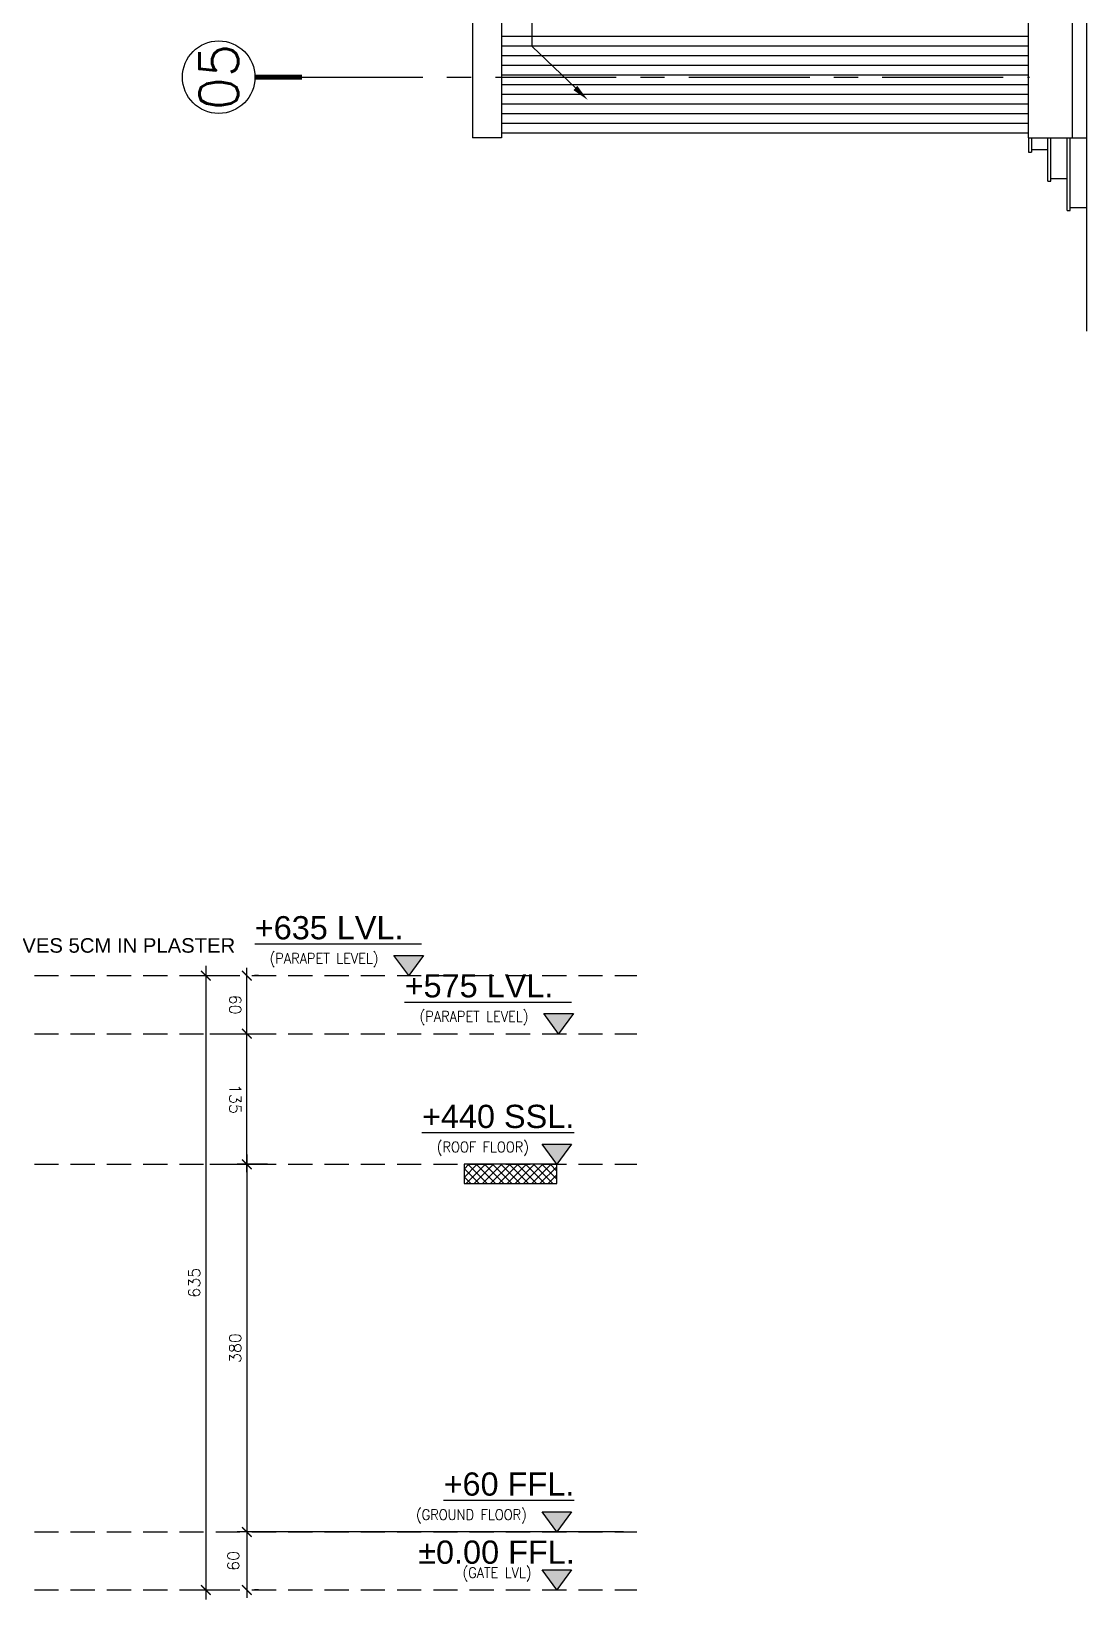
# Model space of a CAD drawing. Header units: centimetres. Extents: x -3287 to 4304, y -2406 to 3974.
# Drawn here: x -331 to 760, y -758 to 863 of the extents above; entities that cross this region are included whole.
import ezdxf
from ezdxf import colors
from ezdxf.entities.mleader import LeaderData, LeaderLine
from ezdxf.enums import TextEntityAlignment as Align
from ezdxf.math import Vec2, Vec3

# ---------------------------------------------------------------- set-up
doc = ezdxf.new("R2010")
doc.units = ezdxf.units.CM
doc.header["$LTSCALE"] = 100
doc.header["$MEASUREMENT"] = 0
doc.header["$PDMODE"] = 35
doc.linetypes.add('GRID$0$XREF GRID$0$GRIDS$0$CENTER', pattern=[2, 1.25, -0.25, 0.25, -0.25])
doc.linetypes.add('HIDDEN', pattern=[0.375, 0.25, -0.125])
for name, color, linetype in [('ARROW INDICATOR', 4, 'Continuous'), ('DIM-IN', 1, 'Continuous'), ('LEVEL', 2, 'Continuous'), ('WALL-01', 7, 'Continuous'), ('WALL-03', 2, 'Continuous'), ('XREF GRID', 11, 'GRID$0$XREF GRID$0$GRIDS$0$CENTER')]:
    doc.layers.add(name, color=color, linetype=linetype)
doc.styles.add('20', font='romans.shx')
doc.styles.add('ART', font='arial.ttf')
doc.styles.add('GRID$0$XREF GRID$0$GRIDS$0$18', font='romans.shx', dxfattribs={"width": 0.85, "height": 15})
doc.styles.add('ROMANS', font='romans')
doc.dimstyles.new('100', dxfattribs={"dimtxt": 15, "dimasz": 10, "dimexe": 8, "dimexo": 12, "dimgap": 6, "dimtad": 1, "dimdec": 0, "dimzin": 0, "dimdsep": 46, "dimtxsty": '20', "dimblk": 'ARCHTICK', "dimcen": 30, "dimdle": 8, "dimclrd": 1, "dimclre": 1, "dimclrt": 2, "dimadec": 0, "dimazin": 0, "dimtfac": 1, "dimtdec": 0, "dimtmove": 2, "dimatfit": 3, "dimldrblk": 'OBLIQUE', "dimfxl": 100, "dimtolj": 1, "dimtzin": 0, "dimarcsym": 0})
doc.dimstyles.new('AS-17-100', dxfattribs={"dimtxt": 12, "dimasz": 10, "dimexe": 10, "dimexo": 10, "dimgap": 6, "dimtad": 1, "dimtoh": 1, "dimdec": 0, "dimdsep": 46, "dimtxsty": 'ROMANS', "dimblk1": 'ARCHTICK', "dimblk2": 'ARCHTICK', "dimsah": 1, "dimcen": 25, "dimdle": 10, "dimclrd": 1, "dimclre": 1, "dimclrt": 2, "dimadec": 0, "dimazin": 0, "dimtfac": 1, "dimtdec": 0, "dimtofl": 0, "dimtmove": 2, "dimatfit": 3, "dimldrblk": 'ARCHTICK', "dimfxl": 1, "dimtolj": 1, "dimtzin": 0, "dimarcsym": 0})

# ---------------------------------------------------------------- blocks, each defined once
blk = doc.blocks.new('_ARCHTICK')
at = {"color": 0, "linetype": 'ByBlock', "const_width": 0.15}
blk.add_lwpolyline([(-0.5, -0.5), (0.5, 0.5)], dxfattribs=at)
blk = doc.blocks.new('*D80')
at = {"layer": 'Defpoints', "color": 0, "ltscale": 0.5, "transparency": 16777216}
for p in [(970.6, 572.3, 0), (1020.9, 572.3), (970.6, 437.3, 0)]:
    blk.add_point(p, dxfattribs=at)
at = {"layer": 'DIM-IN', "color": 1, "lineweight": -2, "ltscale": 0.5, "transparency": 16777216}
for p, q in [((982.6, 572.3), (1028.9, 572.3)), ((1020.9, 429.3), (1020.9, 580.3)), ((982.6, 437.3), (1028.9, 437.3))]:
    blk.add_line(p, q, dxfattribs=at)
at = {"layer": 'DIM-IN', "color": 1, "lineweight": -2, "ltscale": 0.5, "transparency": 16777216, "xscale": 10, "yscale": 10, "zscale": 10}
for p, rotation in [((1020.9, 572.3), 90), ((1020.9, 437.3), 270)]:
    blk.add_blockref('_ARCHTICK', p, dxfattribs=dict(at, rotation=rotation))
at = {"layer": 'DIM-IN', "color": 2, "ltscale": 0.5, "transparency": 16777216, "insert": (1008.9, 504.8), "char_height": 12, "attachment_point": 5, "rotation": 270, "style": '20'}
blk.add_mtext('\\A1;135', dxfattribs=at)
blk = doc.blocks.new('_OBLIQUE')
at = {"color": 0, "linetype": 'ByBlock'}
blk.add_line((-0.5, -0.5), (0.5, 0.5), dxfattribs=at)
blk = doc.blocks.new('*D81')
at = {"layer": 'Defpoints', "color": 0, "ltscale": 0.5, "transparency": 16777216}
for p in [(1020.9, 57.3, 0), (1020.9, -2.7, 0), (1020.9, -2.7)]:
    blk.add_point(p, dxfattribs=at)
at = {"layer": 'DIM-IN', "color": 1, "lineweight": -2, "ltscale": 0.5, "transparency": 16777216}
for p, q in [((1020.9, 65.3), (1020.9, -10.7)), ((1032.9, 57.3), (1028.9, 57.3)), ((1032.9, -2.7), (1028.9, -2.7))]:
    blk.add_line(p, q, dxfattribs=at)
at = {"layer": 'DIM-IN', "color": 1, "lineweight": -2, "ltscale": 0.5, "transparency": 16777216, "xscale": 10, "yscale": 10, "zscale": 10}
for p, rotation in [((1020.9, 57.3), 90), ((1020.9, -2.7), 270)]:
    blk.add_blockref('_ARCHTICK', p, dxfattribs=dict(at, rotation=rotation))
at = {"layer": 'DIM-IN', "color": 2, "ltscale": 0.5, "transparency": 16777216, "insert": (1007, 27.3), "char_height": 12, "attachment_point": 5, "rotation": 90, "style": '20'}
blk.add_mtext('\\A1;60', dxfattribs=at)
blk = doc.blocks.new('*D84')
at = {"layer": 'Defpoints', "color": 0, "transparency": 16777216}
for p in [(1052.3, 437.3, 0), (1020.9, 57.3), (1420.4, 57.3, 0)]:
    blk.add_point(p, dxfattribs=at)
at = {"layer": 'DIM-IN', "color": 1, "lineweight": -2, "transparency": 16777216}
for p, q in [((1020.9, 447.3), (1020.9, 47.3)), ((1042.3, 437.3), (1010.9, 437.3)), ((1410.4, 57.3), (1010.9, 57.3))]:
    blk.add_line(p, q, dxfattribs=at)
at = {"layer": 'DIM-IN', "color": 1, "lineweight": -2, "transparency": 16777216, "xscale": 10, "yscale": 10, "zscale": 10}
for p, rotation in [((1020.9, 437.3), 90), ((1020.9, 57.3), 270)]:
    blk.add_blockref('_ARCHTICK', p, dxfattribs=dict(at, rotation=rotation))
at = {"layer": 'DIM-IN', "color": 2, "transparency": 16777216, "insert": (1008.9, 247.3), "char_height": 12, "attachment_point": 5, "rotation": 90, "style": 'ROMANS'}
blk.add_mtext('\\A1;380', dxfattribs=at)
blk = doc.blocks.new('*D82')
at = {"layer": 'Defpoints', "color": 0, "transparency": 16777216}
for p in [(956.3, 632.3), (957.9, -2.7), (978.5, -2.7)]:
    blk.add_point(p, dxfattribs=at)
at = {"layer": 'DIM-IN', "color": 1, "lineweight": -2, "transparency": 16777216}
for p, q in [((966.3, 632.3), (988.5, 632.3)), ((978.5, 642.3), (978.5, -12.7)), ((967.9, -2.7), (988.5, -2.7))]:
    blk.add_line(p, q, dxfattribs=at)
at = {"layer": 'DIM-IN', "color": 1, "lineweight": -2, "transparency": 16777216, "xscale": 10, "yscale": 10, "zscale": 10}
for p, rotation in [((978.5, 632.3), 90), ((978.5, -2.7), 270)]:
    blk.add_blockref('_ARCHTICK', p, dxfattribs=dict(at, rotation=rotation))
at = {"layer": 'DIM-IN', "color": 2, "transparency": 16777216, "insert": (966.5, 314.8), "char_height": 12, "attachment_point": 5, "rotation": 90, "style": 'ROMANS'}
blk.add_mtext('\\A1;635', dxfattribs=at)
blk = doc.blocks.new('*D83')
at = {"layer": 'Defpoints', "color": 0, "transparency": 16777216}
for p in [(1020.9, 632.3), (1020.9, 632.3), (970.6, 572.3)]:
    blk.add_point(p, dxfattribs=at)
at = {"layer": 'DIM-IN', "color": 1, "lineweight": -2, "transparency": 16777216}
for p, q in [((1020.9, 564.3), (1020.9, 640.3)), ((1032.9, 632.3), (1028.9, 632.3)), ((982.6, 572.3), (1028.9, 572.3))]:
    blk.add_line(p, q, dxfattribs=at)
at = {"layer": 'DIM-IN', "color": 1, "lineweight": -2, "transparency": 16777216, "xscale": 10, "yscale": 10, "zscale": 10}
for p, rotation in [((1020.9, 632.3), 90), ((1020.9, 572.3), 270)]:
    blk.add_blockref('_ARCHTICK', p, dxfattribs=dict(at, rotation=rotation))
at = {"layer": 'DIM-IN', "color": 2, "transparency": 16777216, "insert": (1008.9, 602.3), "char_height": 12, "attachment_point": 5, "rotation": 270, "style": '20'}
blk.add_mtext('\\A1;60', dxfattribs=at)
blk = doc.blocks.new('LVL_!')
at = {"layer": 'LEVEL', "linetype": 'Continuous', "extrusion": (6.07962e-07, 6.07962e-07, 1)}
for points in [[(1173, 653.2), (1203.5, 653.2), (1188.3, 632.3)], [(1327.9, 593.2), (1358.5, 593.2), (1343.2, 572.3)], [(1326.2, 458.2), (1356.7, 458.2), (1341.5, 437.3)], [(1326.2, 78.2), (1356.7, 78.2), (1341.5, 57.3)], [(1326.2, 18.2), (1356.7, 18.2), (1341.5, -2.7)]]:
    blk.add_hatch(color=256, dxfattribs=at).paths.add_polyline_path(points)
at = {"layer": 'LEVEL', "extrusion": (6.07962e-07, 6.07962e-07, 1)}
h = blk.add_hatch(dxfattribs=at)
h.set_pattern_fill('ANSI37', color=8, scale=48, angle=1080, style=0)
h.set_pattern_definition([(45, (-787.396, 2050.3923), (-4.242641, 4.242641), []), (135, (-787.396, 2050.3923), (-4.242641, -4.242641), [])])
h.paths.add_polyline_path([(1245.5, 417.3), (1341.4, 417.3), (1341.4, 437.3), (1245.5, 437.3)])
at = {"layer": 'LEVEL', "color": 8, "linetype": 'HIDDEN'}
for p, q in [((801.2, 632.3), (1424.1, 632.3)), ((801.2, 572.3, 0), (1424.1, 572.3, 0)), ((801.2, 437.3), (1424.1, 437.3)), ((801.2, 57.3, 0), (1424.1, 57.3, 0)), ((801.2, -2.7), (1424.1, -2.7))]:
    blk.add_line(p, q, dxfattribs=at)
at = {"layer": 'LEVEL', "linetype": 'Continuous', "extrusion": (6.07962e-07, 6.07962e-07, 1), "elevation": 0}
for points in [[(1173, 653.2), (1203.5, 653.2), (1188.3, 632.3)], [(1327.9, 593.2), (1358.5, 593.2), (1343.2, 572.3)], [(1326.2, 458.2), (1356.7, 458.2), (1341.5, 437.3)], [(1326.2, 78.2), (1356.7, 78.2), (1341.5, 57.3)], [(1326.2, 18.2), (1356.7, 18.2), (1341.5, -2.7)]]:
    blk.add_lwpolyline(points, close=True, dxfattribs=at)
at = {"layer": 'LEVEL', "color": 6, "extrusion": (6.07962e-07, 6.07962e-07, 1), "elevation": 0}
blk.add_lwpolyline([(1245.5, 417.3), (1341.4, 417.3), (1341.4, 437.3), (1245.5, 437.3)], close=True, dxfattribs=at)
at = {"layer": 'LEVEL', "linetype": 'Continuous', "extrusion": (6.07962e-07, 6.07962e-07, 1), "style": 'ART'}
for s, p in [('%%U+635 LVL.  ', (1029.1, 669.8, 0)), ('%%U+575 LVL.  ', (1184, 609.8, 0)), ('%%U+440 SSL.', (1201.9, 474.8, 0)), ('%%U+60 FFL.', (1224.3, 94.8, 0)), ('%%P0.00 FFL.', (1198.1, 24.4, 0))]:
    blk.add_text(s, height=24, dxfattribs=at).set_placement(p)
at = {"layer": 'LEVEL', "color": 2, "extrusion": (6.07962e-07, 6.07962e-07, 1), "style": 'ROMANS', "width": 0.9}
for s, p in [('(PARAPET LEVEL)', (1044.5, 644.7, 0)), ('(PARAPET LEVEL)', (1199.5, 584.7, 0)), ('(ROOF FLOOR)', (1217.3, 449.7, 0)), ('(GROUND FLOOR)', (1195.8, 69.7, 0)), ('(GATE LVL)', (1243.9, 9.7, 0))]:
    blk.add_text(s, height=10.88, dxfattribs=at).set_placement(p)
at = {"layer": 'DIM-IN'}
for base, p1, p2, picture, middle in [((978.5, -2.7), (956.3, 632.3), (957.9, -2.7), '*D82', (966.5, 314.8)), ((1020.9, 57.3), (1052.3, 437.3, 0), (1420.4, 57.3, 0), '*D84', (1008.9, 247.3))]:
    dim = blk.add_linear_dim(base=base, p1=p1, p2=p2, angle=90, dimstyle='AS-17-100', dxfattribs=at)
    dim.commit()
    dim.dimension.update_dxf_attribs({"geometry": picture, "text_midpoint": middle})
dim = blk.add_linear_dim(base=(1020.9, 632.3), p1=(970.6, 572.3), p2=(1020.9, 632.3), angle=90, dimstyle='100', override={"dimtxt": 12, "dimfxl": 10}, dxfattribs=at)
dim.commit()
dim.dimension.update_dxf_attribs({"geometry": '*D83', "text_midpoint": (1008.9, 602.3)})
at = {"layer": 'DIM-IN', "ltscale": 0.5}
dim = blk.add_linear_dim(base=(1020.9, 572.3, 0), p1=(970.6, 437.3), p2=(970.6, 572.3), angle=90, dimstyle='100', override={"dimtxt": 12, "dimfxl": 10}, dxfattribs=at)
dim.commit()
dim.dimension.update_dxf_attribs({"geometry": '*D80', "text_midpoint": (1008.9, 504.8, 0)})
dim = blk.add_linear_dim(base=(1020.9, -2.7), p1=(1020.9, 57.3, 0), p2=(1020.9, -2.7, 0), angle=90, dimstyle='100', override={"dimtxt": 12, "dimfxl": 10}, dxfattribs=at)
dim.commit()
dim.dimension.update_dxf_attribs({"geometry": '*D81', "text_midpoint": (1007, 27.3), "dimtype": 128})

msp = doc.modelspace()

# ---------------------------------------------------------------- linework, layer by layer
at = {"layer": 'WALL-01'}
for p, q in [((124.6, 2648), (124.6, 753)), ((154.6, 2648), (154.6, 753)), ((699.6, 753), (699.6, 2648)), ((744.6, 2648), (744.6, 753)), ((759.6, 2648), (759.6, 753)), ((154.6, 753), (124.6, 753)), ((699.6, 753), (759.6, 753))]:
    msp.add_line(p, q, dxfattribs=at)
at = {"layer": 'WALL-01', "color": 8}
for p, q in [((699.6, 753), (699.6, 738)), ((702.6, 753), (702.6, 738)), ((719.6, 708), (719.6, 753)), ((722.6, 708), (722.6, 753)), ((739.6, 678), (739.6, 753)), ((742.6, 678), (742.6, 753)), ((759.6, 753), (759.6, 553.1)), ((699.6, 738), (702.6, 738)), ((702.6, 741), (719.6, 741)), ((719.6, 708), (722.6, 708)), ((722.6, 711), (739.6, 711)), ((742.6, 681), (759.6, 681)), ((739.6, 678), (742.6, 678))]:
    msp.add_line(p, q, dxfattribs=at)
at = {"layer": 'WALL-03'}
for p, q in [((154.6, 858), (699.6, 858)), ((154.6, 848), (699.6, 848)), ((154.6, 838), (699.6, 838)), ((154.6, 828), (699.6, 828)), ((154.6, 818), (699.6, 818)), ((154.6, 808), (699.6, 808)), ((154.6, 798), (699.6, 798)), ((154.6, 788), (699.6, 788)), ((154.6, 778), (699.6, 778)), ((154.6, 768), (699.6, 768)), ((154.6, 758), (699.6, 758))]:
    msp.add_line(p, q, dxfattribs=at)
at = {"layer": 'XREF GRID'}
msp.add_line((-51.7, 815.7), (700.6, 815.7), dxfattribs=at)
at = {"layer": 'XREF GRID', "color": 3, "linetype": 'Continuous', "const_width": 5}
msp.add_lwpolyline([(-51.7, 815.7), (-100.2, 815.7)], dxfattribs=at)
at = {"layer": 'XREF GRID', "color": 3, "linetype": 'Continuous'}
msp.add_circle((-137.7, 815.7), 37.5, dxfattribs=at)

# ---------------------------------------------------------------- block references
at = {"layer": 'DIM-IN'}
msp.add_blockref('LVL_!', (-1129.5, -745.3), dxfattribs=at)

# ---------------------------------------------------------------- texts
at = {"layer": 'XREF GRID', "color": 4, "linetype": 'Continuous', "style": 'GRID$0$XREF GRID$0$GRIDS$0$18'}
msp.add_text('05', height=40, rotation=90, dxfattribs=at).set_placement((-137.7, 815.7), align=Align.MIDDLE)

# ---------------------------------------------------------------- leaders
at = {"layer": 'ARROW INDICATOR'}
ml = msp.add_multileader_mtext('Standard', dxfattribs=at)
ml.set_content('GROOVES 5CM IN PLASTER', color=256, style='ART')
ml.set_leader_properties()
ml.build(insert=Vec2(0, 0))
ml.multileader.update_dxf_attribs({"text_right_attachment_type": 6, "dogleg_length": 0.36, "arrow_head_size": 18})
ctx = ml.context
ctx.base_point, ctx.char_height, ctx.arrow_head_size, ctx.landing_gap_size, ctx.plane_origin, ctx.plane_x_axis, ctx.plane_y_axis = Vec3(186.4, 883), 15, 18, 0.09, Vec3(244, 792), Vec3(0, 1), Vec3(-1, 0)
ctx.right_attachment = 6
notes = []
notes.append((ctx, [(0, (1, 1, 0), (186.4, 847.3), (0, 1), 35.7, [(0, [(244, 792)], 0, [])])]))
ctx.mtext.insert, ctx.mtext.text_direction, ctx.mtext.rotation, ctx.mtext.flow_direction = Vec3(178.8, 883.1), Vec3(0, 1), 1.570796, 5
ml = msp.add_multileader_mtext('Standard', dxfattribs=at)
ml.set_content('GROOVES 5CM IN PLASTER', color=256, style='ART')
ml.set_leader_properties()
ml.build(insert=Vec2(0, 0))
ml.multileader.update_dxf_attribs({"text_right_attachment_type": 6, "dogleg_length": 0.36, "arrow_head_size": 18})
ctx = ml.context
ctx.base_point, ctx.char_height, ctx.arrow_head_size, ctx.landing_gap_size, ctx.plane_origin = Vec3(-404.8, -82), 15, 18, 0.09, Vec3(-495.8, -139.9)
ctx.right_attachment = 6
notes.append((ctx, [(0, (1, 1, 0), (-440.5, -82), (1, 0), 35.7, [(0, [(-495, -172.9)], 0, [])])]))
ctx.mtext.insert, ctx.mtext.flow_direction = Vec3(-404.7, -74.3), 5
for ctx, leaders in notes:
    for number, flags, end, landing, length, lines in leaders:
        leader = LeaderData()
        leader.index, (leader.has_last_leader_line, leader.has_dogleg_vector, leader.attachment_direction) = number, flags
        leader.last_leader_point, leader.dogleg_vector, leader.dogleg_length = Vec3(end), Vec3(landing), length
        for number, points, colour, breaks in lines:
            line = LeaderLine()
            line.index, line.vertices, line.color, line.breaks = number, Vec3.list(points), colors.encode_raw_color(colour), breaks
            leader.lines.append(line)
        ctx.leaders.append(leader)

doc.saveas('drawing.dxf')
